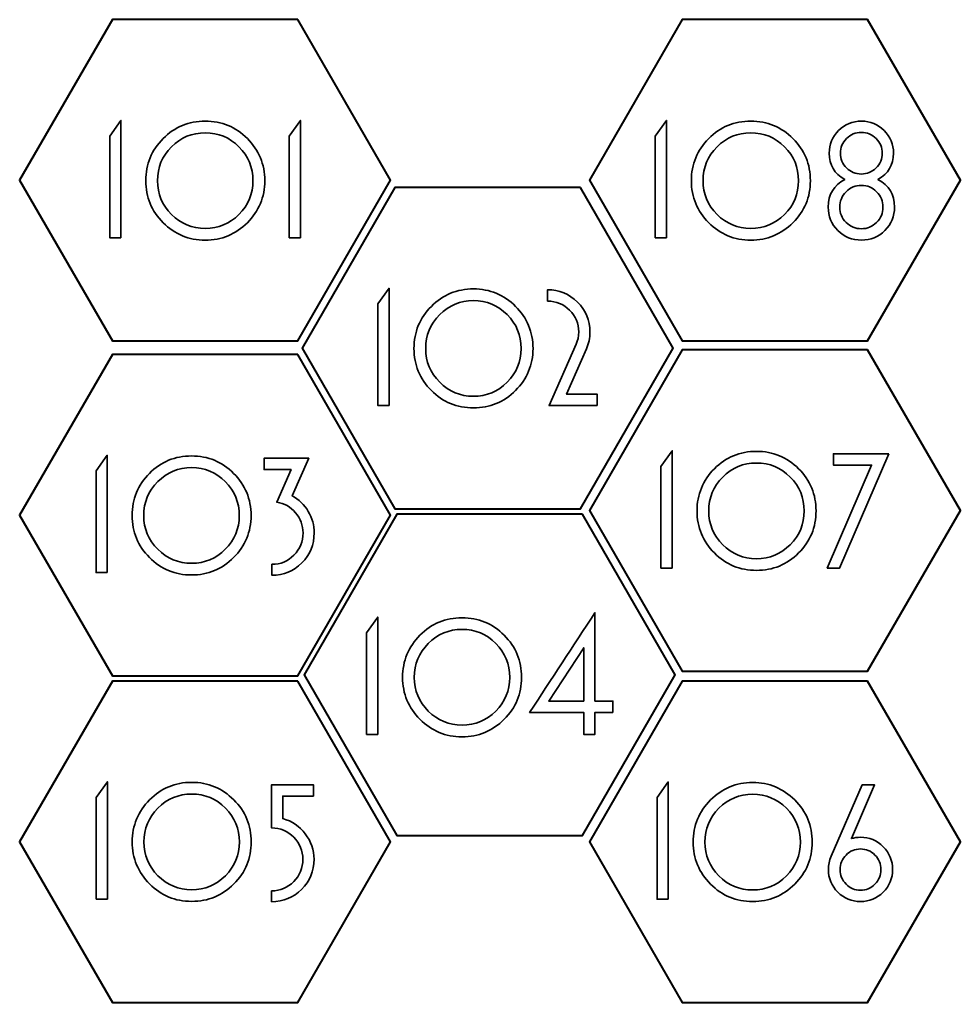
# Model space of a CAD drawing. Header units: inches. Extents: x 269 to 778, y -294 to 278.
# Drawn here: x 524.6 to 778.2, y 6.2 to 271.1 of the extents above; entities that cross this region are included whole.
import ezdxf

# ---------------------------------------------------------------- set-up
doc = ezdxf.new("R2010")
doc.units = ezdxf.units.IN
doc.header["$MEASUREMENT"] = 0
doc.layers.add('cut', color=7, linetype='Continuous')
doc.layers.add('engr', color=7, linetype='Continuous')

# ---------------------------------------------------------------- blocks, each defined once
blk = doc.blocks.new('block 394')
at = {"layer": 'engr', "color": 7, "lineweight": 35}
for points in [[(551.85, 212.3), (548.84, 212.3), (548.84, 239.7), (551.85, 243.93), (551.85, 212.3)], [(600.27, 212.3), (597.26, 212.3), (597.26, 239.7), (600.27, 243.93), (600.27, 212.3)]]:
    blk.add_lwpolyline(points, dxfattribs=at)
for points in [[(590.64, 227.69), (590.64, 223.28), (589.07, 219.5), (585.94, 216.37), (582.8, 213.23), (579.02, 211.67), (574.58, 211.67), (570.14, 211.67), (566.36, 213.23), (563.24, 216.37), (560.12, 219.5), (558.56, 223.28), (558.56, 227.69), (558.56, 232.12), (560.12, 235.91), (563.24, 239.05), (566.36, 242.18), (570.14, 243.75), (574.58, 243.75), (579.02, 243.75), (582.8, 242.18), (585.94, 239.05), (589.07, 235.91), (590.64, 232.12), (590.64, 227.69)], [(587.45, 227.69), (587.45, 231.25), (586.19, 234.3), (583.69, 236.82), (581.18, 239.34), (578.15, 240.6), (574.58, 240.6), (571.04, 240.6), (568.01, 239.34), (565.49, 236.82), (562.97, 234.3), (561.71, 231.25), (561.71, 227.69), (561.71, 224.14), (562.97, 221.12), (565.49, 218.6), (568.01, 216.08), (571.04, 214.82), (574.58, 214.82), (578.15, 214.82), (581.18, 216.08), (583.69, 218.6), (586.19, 221.12), (587.45, 224.14), (587.45, 227.69)]]:
    blk.add_open_spline(points, degree=3, knots=[0, 0, 0, 0, 1, 1, 1, 2, 2, 2, 3, 3, 3, 4, 4, 4, 5, 5, 5, 6, 6, 6, 7, 7, 7, 8, 8, 8, 8], dxfattribs=at)
blk = doc.blocks.new('block 395')
at = {"layer": 'engr', "color": 7, "lineweight": 35}
blk.add_lwpolyline([(624.17, 167.06), (621.15, 167.06), (621.15, 194.46), (624.17, 198.69), (624.17, 167.06)], dxfattribs=at)
for points, knots in [([(662.96, 182.45), (662.96, 178.04), (661.39, 174.26), (658.25, 171.13), (655.12, 168), (651.33, 166.43), (646.89, 166.43), (642.45, 166.43), (638.67, 168), (635.55, 171.13), (632.43, 174.26), (630.87, 178.04), (630.87, 182.45), (630.87, 186.89), (632.43, 190.67), (635.55, 193.81), (638.67, 196.94), (642.45, 198.51), (646.89, 198.51), (651.33, 198.51), (655.12, 196.94), (658.25, 193.81), (661.39, 190.67), (662.96, 186.89), (662.96, 182.45)], [0, 0, 0, 0, 1, 1, 1, 2, 2, 2, 3, 3, 3, 4, 4, 4, 5, 5, 5, 6, 6, 6, 7, 7, 7, 8, 8, 8, 8]), ([(680.28, 167.06), (680.28, 167.06), (667.28, 167.06), (667.28, 167.06), (667.28, 167.06), (674.57, 183.66), (674.57, 183.66), (675.05, 184.62), (675.29, 185.7), (675.29, 186.9), (675.29, 189.18), (674.46, 191.14), (672.82, 192.78), (671.18, 194.41), (669.19, 195.23), (666.87, 195.23), (666.87, 195.23), (666.87, 198.29), (666.87, 198.29), (670.02, 198.29), (672.71, 197.18), (674.95, 194.96), (677.18, 192.74), (678.3, 190.05), (678.3, 186.9), (678.3, 185.28), (677.99, 183.78), (677.36, 182.4), (677.36, 182.4), (672, 170.12), (672, 170.12), (672, 170.12), (680.28, 170.12), (680.28, 170.12), (680.28, 170.12), (680.28, 167.06), (680.28, 167.06)], [0, 0, 0, 0, 1, 1, 1, 2, 2, 2, 3, 3, 3, 4, 4, 4, 5, 5, 5, 6, 6, 6, 7, 7, 7, 8, 8, 8, 9, 9, 9, 10, 10, 10, 11, 11, 11, 12, 12, 12, 12]), ([(659.76, 182.45), (659.76, 186.02), (658.51, 189.06), (656, 191.58), (653.5, 194.1), (650.46, 195.36), (646.89, 195.36), (643.35, 195.36), (640.32, 194.1), (637.8, 191.58), (635.28, 189.06), (634.02, 186.02), (634.02, 182.45), (634.02, 178.91), (635.28, 175.88), (637.8, 173.36), (640.32, 170.84), (643.35, 169.58), (646.89, 169.58), (650.46, 169.58), (653.5, 170.84), (656, 173.36), (658.51, 175.88), (659.76, 178.91), (659.76, 182.45)], [0, 0, 0, 0, 1, 1, 1, 2, 2, 2, 3, 3, 3, 4, 4, 4, 5, 5, 5, 6, 6, 6, 7, 7, 7, 8, 8, 8, 8])]:
    blk.add_open_spline(points, degree=3, knots=knots, dxfattribs=at)
blk = doc.blocks.new('block 396')
at = {"layer": 'engr', "color": 7, "lineweight": 35}
for points in [[(621.1, 78.41), (618.08, 78.41), (618.08, 105.82), (621.1, 110.05), (621.1, 78.41)], [(676.62, 87.41), (676.62, 101.77), (667.22, 87.41), (676.62, 87.41)]]:
    blk.add_lwpolyline(points, dxfattribs=at)
for points, knots in [([(659.88, 93.8), (659.88, 89.39), (658.32, 85.62), (655.18, 82.49), (652.05, 79.35), (648.26, 77.78), (643.82, 77.78), (639.38, 77.78), (635.6, 79.35), (632.48, 82.49), (629.36, 85.62), (627.8, 89.39), (627.8, 93.8), (627.8, 98.24), (629.36, 102.03), (632.48, 105.17), (635.6, 108.3), (639.38, 109.87), (643.82, 109.87), (648.26, 109.87), (652.05, 108.3), (655.18, 105.17), (658.32, 102.03), (659.88, 98.24), (659.88, 93.8)], [0, 0, 0, 0, 1, 1, 1, 2, 2, 2, 3, 3, 3, 4, 4, 4, 5, 5, 5, 6, 6, 6, 7, 7, 7, 8, 8, 8, 8]), ([(684.5, 84.35), (684.5, 84.35), (679.64, 84.35), (679.64, 84.35), (679.64, 84.35), (679.64, 78.41), (679.64, 78.41), (679.64, 78.41), (676.62, 78.41), (676.62, 78.41), (676.62, 78.41), (676.62, 84.35), (676.62, 84.35), (676.62, 84.35), (662.04, 84.35), (662.04, 84.35), (667.89, 93.26), (673.76, 102.22), (679.64, 111.22), (679.64, 111.22), (679.64, 87.41), (679.64, 87.41), (679.64, 87.41), (684.5, 87.41), (684.5, 87.41), (684.5, 87.41), (684.5, 84.35), (684.5, 84.35)], [0, 0, 0, 0, 1, 1, 1, 2, 2, 2, 3, 3, 3, 4, 4, 4, 5, 5, 5, 6, 6, 6, 7, 7, 7, 8, 8, 8, 9, 9, 9, 9]), ([(656.69, 93.8), (656.69, 97.37), (655.44, 100.42), (652.93, 102.94), (650.43, 105.46), (647.39, 106.72), (643.82, 106.72), (640.28, 106.72), (637.25, 105.46), (634.73, 102.94), (632.21, 100.42), (630.95, 97.37), (630.95, 93.8), (630.95, 90.26), (632.21, 87.23), (634.73, 84.71), (637.25, 82.19), (640.28, 80.93), (643.82, 80.93), (647.39, 80.93), (650.43, 82.19), (652.93, 84.71), (655.44, 87.23), (656.69, 90.26), (656.69, 93.8)], [0, 0, 0, 0, 1, 1, 1, 2, 2, 2, 3, 3, 3, 4, 4, 4, 5, 5, 5, 6, 6, 6, 7, 7, 7, 8, 8, 8, 8])]:
    blk.add_open_spline(points, degree=3, knots=knots, dxfattribs=at)
blk = doc.blocks.new('block 397')
at = {"layer": 'engr', "color": 7, "lineweight": 35}
for points in [[(700.48, 123.27), (697.46, 123.27), (697.46, 150.68), (700.48, 154.91), (700.48, 123.27)], [(758.89, 154.1), (745.61, 123.27), (742.28, 123.27), (754.24, 151.04), (743.95, 151.04), (743.95, 154.1), (758.89, 154.1)]]:
    blk.add_lwpolyline(points, dxfattribs=at)
for points in [[(739.27, 138.66), (739.27, 134.25), (737.7, 130.48), (734.56, 127.35), (731.43, 124.21), (727.64, 122.64), (723.2, 122.64), (718.76, 122.64), (714.98, 124.21), (711.86, 127.35), (708.74, 130.48), (707.18, 134.25), (707.18, 138.66), (707.18, 143.1), (708.74, 146.89), (711.86, 150.03), (714.98, 153.16), (718.76, 154.73), (723.2, 154.73), (727.64, 154.73), (731.43, 153.16), (734.56, 150.03), (737.7, 146.89), (739.27, 143.1), (739.27, 138.66)], [(736.07, 138.66), (736.07, 142.23), (734.82, 145.28), (732.31, 147.8), (729.81, 150.32), (726.77, 151.58), (723.2, 151.58), (719.66, 151.58), (716.63, 150.32), (714.11, 147.8), (711.59, 145.28), (710.33, 142.23), (710.33, 138.66), (710.33, 135.12), (711.59, 132.09), (714.11, 129.57), (716.63, 127.05), (719.66, 125.79), (723.2, 125.79), (726.77, 125.79), (729.81, 127.05), (732.31, 129.57), (734.82, 132.09), (736.07, 135.12), (736.07, 138.66)]]:
    blk.add_open_spline(points, degree=3, knots=[0, 0, 0, 0, 1, 1, 1, 2, 2, 2, 3, 3, 3, 4, 4, 4, 5, 5, 5, 6, 6, 6, 7, 7, 7, 8, 8, 8, 8], dxfattribs=at)
blk = doc.blocks.new('block 398')
at = {"layer": 'engr', "color": 7, "lineweight": 35}
blk.add_lwpolyline([(698.95, 212.3), (695.93, 212.3), (695.93, 239.7), (698.95, 243.93), (698.95, 212.3)], dxfattribs=at)
for points, knots in [([(737.74, 227.69), (737.74, 223.28), (736.17, 219.5), (733.03, 216.37), (729.9, 213.23), (726.11, 211.67), (721.67, 211.67), (717.23, 211.67), (713.45, 213.23), (710.33, 216.37), (707.21, 219.5), (705.65, 223.28), (705.65, 227.69), (705.65, 232.12), (707.21, 235.91), (710.33, 239.05), (713.45, 242.18), (717.23, 243.75), (721.67, 243.75), (726.11, 243.75), (729.9, 242.18), (733.03, 239.05), (736.17, 235.91), (737.74, 232.12), (737.74, 227.69)], [0, 0, 0, 0, 1, 1, 1, 2, 2, 2, 3, 3, 3, 4, 4, 4, 5, 5, 5, 6, 6, 6, 7, 7, 7, 8, 8, 8, 8]), ([(760.42, 220.58), (760.42, 218.12), (759.55, 216.01), (757.81, 214.28), (756.07, 212.53), (753.97, 211.67), (751.51, 211.67), (749.02, 211.67), (746.9, 212.53), (745.16, 214.28), (743.42, 216.01), (742.55, 218.12), (742.55, 220.58), (742.55, 223.97), (744.04, 226.45), (747.01, 228.05), (744.22, 229.58), (742.82, 231.93), (742.82, 235.11), (742.82, 237.48), (743.67, 239.51), (745.36, 241.21), (747.06, 242.9), (749.11, 243.75), (751.51, 243.75), (753.88, 243.75), (755.91, 242.9), (757.6, 241.21), (759.3, 239.51), (760.15, 237.48), (760.15, 235.11), (760.15, 231.93), (758.75, 229.58), (755.96, 228.05), (758.93, 226.45), (760.42, 223.97), (760.42, 220.58)], [0, 0, 0, 0, 1, 1, 1, 2, 2, 2, 3, 3, 3, 4, 4, 4, 5, 5, 5, 6, 6, 6, 7, 7, 7, 8, 8, 8, 9, 9, 9, 10, 10, 10, 11, 11, 11, 12, 12, 12, 12]), ([(734.54, 227.69), (734.54, 231.25), (733.29, 234.3), (730.78, 236.82), (728.28, 239.34), (725.24, 240.6), (721.67, 240.6), (718.13, 240.6), (715.1, 239.34), (712.58, 236.82), (710.06, 234.3), (708.8, 231.25), (708.8, 227.69), (708.8, 224.14), (710.06, 221.12), (712.58, 218.6), (715.1, 216.08), (718.13, 214.82), (721.67, 214.82), (725.24, 214.82), (728.28, 216.08), (730.78, 218.6), (733.29, 221.12), (734.54, 224.14), (734.54, 227.69)], [0, 0, 0, 0, 1, 1, 1, 2, 2, 2, 3, 3, 3, 4, 4, 4, 5, 5, 5, 6, 6, 6, 7, 7, 7, 8, 8, 8, 8]), ([(757.13, 235.11), (757.13, 236.64), (756.57, 237.95), (755.46, 239.05), (754.34, 240.14), (753.02, 240.69), (751.48, 240.69), (749.92, 240.69), (748.58, 240.14), (747.48, 239.05), (746.38, 237.95), (745.84, 236.64), (745.84, 235.11), (745.84, 233.55), (746.38, 232.22), (747.48, 231.13), (748.58, 230.03), (749.92, 229.49), (751.48, 229.49), (753.02, 229.49), (754.34, 230.03), (755.46, 231.13), (756.57, 232.22), (757.13, 233.55), (757.13, 235.11)], [0, 0, 0, 0, 1, 1, 1, 2, 2, 2, 3, 3, 3, 4, 4, 4, 5, 5, 5, 6, 6, 6, 7, 7, 7, 8, 8, 8, 8]), ([(757.31, 220.55), (757.31, 222.18), (756.74, 223.56), (755.6, 224.71), (754.46, 225.85), (753.1, 226.43), (751.51, 226.43), (749.89, 226.43), (748.51, 225.85), (747.37, 224.71), (746.23, 223.56), (745.66, 222.18), (745.66, 220.55), (745.66, 218.96), (746.23, 217.59), (747.37, 216.44), (748.51, 215.3), (749.89, 214.73), (751.51, 214.73), (753.1, 214.73), (754.46, 215.3), (755.6, 216.44), (756.74, 217.59), (757.31, 218.96), (757.31, 220.55)], [0, 0, 0, 0, 1, 1, 1, 2, 2, 2, 3, 3, 3, 4, 4, 4, 5, 5, 5, 6, 6, 6, 7, 7, 7, 8, 8, 8, 8])]:
    blk.add_open_spline(points, degree=3, knots=knots, dxfattribs=at)
blk = doc.blocks.new('block 399')
at = {"layer": 'engr', "color": 7, "lineweight": 35}
blk.add_lwpolyline([(699.44, 33.99), (696.43, 33.99), (696.43, 61.4), (699.44, 65.63), (699.44, 33.99)], dxfattribs=at)
for points, knots in [([(738.23, 49.38), (738.23, 44.97), (736.66, 41.2), (733.53, 38.07), (730.39, 34.93), (726.61, 33.36), (722.17, 33.36), (717.73, 33.36), (713.95, 34.93), (710.83, 38.07), (707.71, 41.2), (706.15, 44.97), (706.15, 49.38), (706.15, 53.82), (707.71, 57.61), (710.83, 60.75), (713.95, 63.88), (717.73, 65.45), (722.17, 65.45), (726.61, 65.45), (730.39, 63.88), (733.53, 60.75), (736.66, 57.61), (738.23, 53.82), (738.23, 49.38)], [0, 0, 0, 0, 1, 1, 1, 2, 2, 2, 3, 3, 3, 4, 4, 4, 5, 5, 5, 6, 6, 6, 7, 7, 7, 8, 8, 8, 8]), ([(759.92, 42), (759.92, 39.6), (759.07, 37.56), (757.38, 35.88), (755.68, 34.2), (753.64, 33.36), (751.24, 33.36), (748.87, 33.36), (746.83, 34.2), (745.14, 35.88), (743.44, 37.56), (742.6, 39.6), (742.6, 42), (742.6, 43.2), (742.85, 44.4), (743.36, 45.6), (743.36, 45.6), (751.69, 64.82), (751.69, 64.82), (751.69, 64.82), (755.07, 64.82), (755.07, 64.82), (755.07, 64.82), (748.79, 50.33), (748.79, 50.33), (749.57, 50.57), (750.39, 50.69), (751.23, 50.69), (753.63, 50.69), (755.68, 49.84), (757.38, 48.15), (759.07, 46.45), (759.92, 44.4), (759.92, 42)], [0, 0, 0, 0, 1, 1, 1, 2, 2, 2, 3, 3, 3, 4, 4, 4, 5, 5, 5, 6, 6, 6, 7, 7, 7, 8, 8, 8, 9, 9, 9, 10, 10, 10, 11, 11, 11, 11]), ([(735.04, 49.38), (735.04, 52.95), (733.78, 56), (731.28, 58.52), (728.77, 61.04), (725.74, 62.3), (722.17, 62.3), (718.63, 62.3), (715.6, 61.04), (713.08, 58.52), (710.56, 56), (709.3, 52.95), (709.3, 49.38), (709.3, 45.84), (710.56, 42.81), (713.08, 40.29), (715.6, 37.77), (718.63, 36.51), (722.17, 36.51), (725.74, 36.51), (728.77, 37.77), (731.28, 40.29), (733.78, 42.81), (735.04, 45.84), (735.04, 49.38)], [0, 0, 0, 0, 1, 1, 1, 2, 2, 2, 3, 3, 3, 4, 4, 4, 5, 5, 5, 6, 6, 6, 7, 7, 7, 8, 8, 8, 8]), ([(756.77, 41.98), (756.77, 43.52), (756.23, 44.83), (755.15, 45.91), (754.07, 47), (752.77, 47.54), (751.24, 47.54), (749.74, 47.54), (748.45, 47), (747.37, 45.91), (746.29, 44.83), (745.75, 43.52), (745.75, 41.98), (745.75, 40.45), (746.29, 39.13), (747.37, 38.05), (748.45, 36.97), (749.74, 36.42), (751.24, 36.42), (752.77, 36.42), (754.07, 36.97), (755.15, 38.05), (756.23, 39.13), (756.77, 40.45), (756.77, 41.98)], [0, 0, 0, 0, 1, 1, 1, 2, 2, 2, 3, 3, 3, 4, 4, 4, 5, 5, 5, 6, 6, 6, 7, 7, 7, 8, 8, 8, 8])]:
    blk.add_open_spline(points, degree=3, knots=knots, dxfattribs=at)
blk = doc.blocks.new('block 400')
at = {"layer": 'engr', "color": 7, "lineweight": 35}
blk.add_lwpolyline([(548.21, 34.04), (545.19, 34.04), (545.19, 61.44), (548.21, 65.67), (548.21, 34.04)], dxfattribs=at)
for points, knots in [([(587, 49.43), (587, 45.02), (585.43, 41.25), (582.29, 38.11), (579.16, 34.98), (575.37, 33.41), (570.93, 33.41), (566.49, 33.41), (562.71, 34.98), (559.59, 38.11), (556.47, 41.25), (554.91, 45.02), (554.91, 49.43), (554.91, 53.87), (556.47, 57.66), (559.59, 60.79), (562.71, 63.93), (566.49, 65.49), (570.93, 65.49), (575.37, 65.49), (579.16, 63.93), (582.29, 60.79), (585.43, 57.66), (587, 53.87), (587, 49.43)], [0, 0, 0, 0, 1, 1, 1, 2, 2, 2, 3, 3, 3, 4, 4, 4, 5, 5, 5, 6, 6, 6, 7, 7, 7, 8, 8, 8, 8]), ([(603.92, 44.75), (603.92, 41.57), (602.8, 38.87), (600.56, 36.65), (598.33, 34.43), (595.64, 33.32), (592.49, 33.32), (592.49, 33.32), (592.49, 36.24), (592.49, 36.24), (594.81, 36.24), (596.8, 37.08), (598.44, 38.74), (600.08, 40.41), (600.9, 42.41), (600.9, 44.75), (600.9, 47.06), (600.08, 49.05), (598.44, 50.71), (596.8, 52.38), (594.81, 53.21), (592.49, 53.21), (592.49, 53.21), (592.49, 64.86), (592.49, 64.86), (592.49, 64.86), (603.74, 64.86), (603.74, 64.86), (603.74, 64.86), (603.74, 61.8), (603.74, 61.8), (603.74, 61.8), (595.5, 61.8), (595.5, 61.8), (595.5, 61.8), (595.5, 55.73), (595.5, 55.73), (597.97, 55.04), (600, 53.67), (601.56, 51.63), (603.13, 49.59), (603.92, 47.3), (603.92, 44.75)], [0, 0, 0, 0, 1, 1, 1, 2, 2, 2, 3, 3, 3, 4, 4, 4, 5, 5, 5, 6, 6, 6, 7, 7, 7, 8, 8, 8, 9, 9, 9, 10, 10, 10, 11, 11, 11, 12, 12, 12, 13, 13, 13, 14, 14, 14, 14]), ([(583.8, 49.43), (583.8, 53), (582.55, 56.04), (580.04, 58.56), (577.54, 61.08), (574.5, 62.34), (570.93, 62.34), (567.39, 62.34), (564.36, 61.08), (561.84, 58.56), (559.32, 56.04), (558.06, 53), (558.06, 49.43), (558.06, 45.89), (559.32, 42.86), (561.84, 40.34), (564.36, 37.82), (567.39, 36.56), (570.93, 36.56), (574.5, 36.56), (577.54, 37.82), (580.04, 40.34), (582.55, 42.86), (583.8, 45.89), (583.8, 49.43)], [0, 0, 0, 0, 1, 1, 1, 2, 2, 2, 3, 3, 3, 4, 4, 4, 5, 5, 5, 6, 6, 6, 7, 7, 7, 8, 8, 8, 8])]:
    blk.add_open_spline(points, degree=3, knots=knots, dxfattribs=at)
blk = doc.blocks.new('block 401')
at = {"layer": 'engr', "color": 7, "lineweight": 35}
blk.add_lwpolyline([(548.16, 122.03), (545.15, 122.03), (545.15, 149.44), (548.16, 153.67), (548.16, 122.03)], dxfattribs=at)
for points, knots in [([(586.95, 137.42), (586.95, 133.01), (585.38, 129.24), (582.25, 126.1), (579.11, 122.97), (575.33, 121.4), (570.89, 121.4), (566.45, 121.4), (562.67, 122.97), (559.55, 126.1), (556.43, 129.24), (554.87, 133.01), (554.87, 137.42), (554.87, 141.86), (556.43, 145.65), (559.55, 148.78), (562.67, 151.92), (566.45, 153.49), (570.89, 153.49), (575.33, 153.49), (579.11, 151.92), (582.25, 148.78), (585.38, 145.65), (586.95, 141.86), (586.95, 137.42)], [0, 0, 0, 0, 1, 1, 1, 2, 2, 2, 3, 3, 3, 4, 4, 4, 5, 5, 5, 6, 6, 6, 7, 7, 7, 8, 8, 8, 8]), ([(603.96, 132.74), (603.96, 129.56), (602.85, 126.86), (600.63, 124.64), (598.41, 122.42), (595.73, 121.31), (592.58, 121.31), (592.58, 121.31), (592.58, 124.28), (592.58, 124.28), (594.87, 124.28), (596.84, 125.1), (598.49, 126.76), (600.13, 128.4), (600.95, 130.4), (600.95, 132.74), (600.95, 134.78), (600.28, 136.59), (598.93, 138.19), (597.59, 139.77), (595.91, 140.72), (593.88, 141.02), (593.88, 141.02), (597.75, 149.8), (597.75, 149.8), (597.75, 149.8), (590.46, 149.8), (590.46, 149.8), (590.46, 149.8), (590.46, 152.86), (590.46, 152.86), (590.46, 152.86), (602.49, 152.86), (602.49, 152.86), (602.49, 152.86), (598.03, 142.73), (598.03, 142.73), (599.86, 141.74), (601.3, 140.34), (602.37, 138.54), (603.43, 136.74), (603.96, 134.81), (603.96, 132.74)], [0, 0, 0, 0, 1, 1, 1, 2, 2, 2, 3, 3, 3, 4, 4, 4, 5, 5, 5, 6, 6, 6, 7, 7, 7, 8, 8, 8, 9, 9, 9, 10, 10, 10, 11, 11, 11, 12, 12, 12, 13, 13, 13, 14, 14, 14, 14]), ([(583.76, 137.42), (583.76, 140.99), (582.5, 144.04), (580, 146.56), (577.49, 149.08), (574.46, 150.34), (570.89, 150.34), (567.35, 150.34), (564.32, 149.08), (561.8, 146.56), (559.28, 144.04), (558.02, 140.99), (558.02, 137.42), (558.02, 133.88), (559.28, 130.85), (561.8, 128.33), (564.32, 125.81), (567.35, 124.55), (570.89, 124.55), (574.46, 124.55), (577.49, 125.81), (580, 128.33), (582.5, 130.85), (583.76, 133.88), (583.76, 137.42)], [0, 0, 0, 0, 1, 1, 1, 2, 2, 2, 3, 3, 3, 4, 4, 4, 5, 5, 5, 6, 6, 6, 7, 7, 7, 8, 8, 8, 8])]:
    blk.add_open_spline(points, degree=3, knots=knots, dxfattribs=at)

msp = doc.modelspace()

# ---------------------------------------------------------------- linework, layer by layer
at = {"layer": 'cut', "color": 7, "lineweight": 40}
for points in [[(599.55, 271.1), (549.55, 271.1), (524.55, 227.8), (549.55, 184.5), (599.55, 184.5), (624.55, 227.8), (599.55, 271.1)], [(753.17, 271.1), (703.17, 271.1), (678.17, 227.8), (703.17, 184.5), (753.17, 184.5), (778.17, 227.8), (753.17, 271.1)], [(675.72, 225.86), (625.72, 225.86), (600.72, 182.56), (625.72, 139.26), (675.72, 139.26), (700.72, 182.56), (675.72, 225.86)], [(599.55, 180.79), (549.55, 180.79), (524.55, 137.49), (549.55, 94.19), (599.55, 94.19), (624.55, 137.49), (599.55, 180.79)], [(753.17, 182.08), (703.17, 182.08), (678.17, 138.78), (703.17, 95.47), (753.17, 95.47), (778.17, 138.78), (753.17, 182.08)], [(676.29, 137.8), (626.29, 137.8), (601.29, 94.5), (626.29, 51.2), (676.29, 51.2), (701.29, 94.5), (676.29, 137.8)], [(599.55, 92.8), (549.55, 92.8), (524.55, 49.5), (549.55, 6.19), (599.55, 6.19), (624.55, 49.5), (599.55, 92.8)], [(753.17, 92.8), (703.17, 92.8), (678.17, 49.5), (703.17, 6.19), (753.17, 6.19), (778.17, 49.5), (753.17, 92.8)]]:
    msp.add_lwpolyline(points, dxfattribs=at)

# ---------------------------------------------------------------- block references
at = {"layer": 'engr'}
for name in ['block 394', 'block 398', 'block 395', 'block 401', 'block 397', 'block 396', 'block 400', 'block 399']:
    msp.add_blockref(name, (0, 0), dxfattribs=at)

doc.saveas('drawing.dxf')
